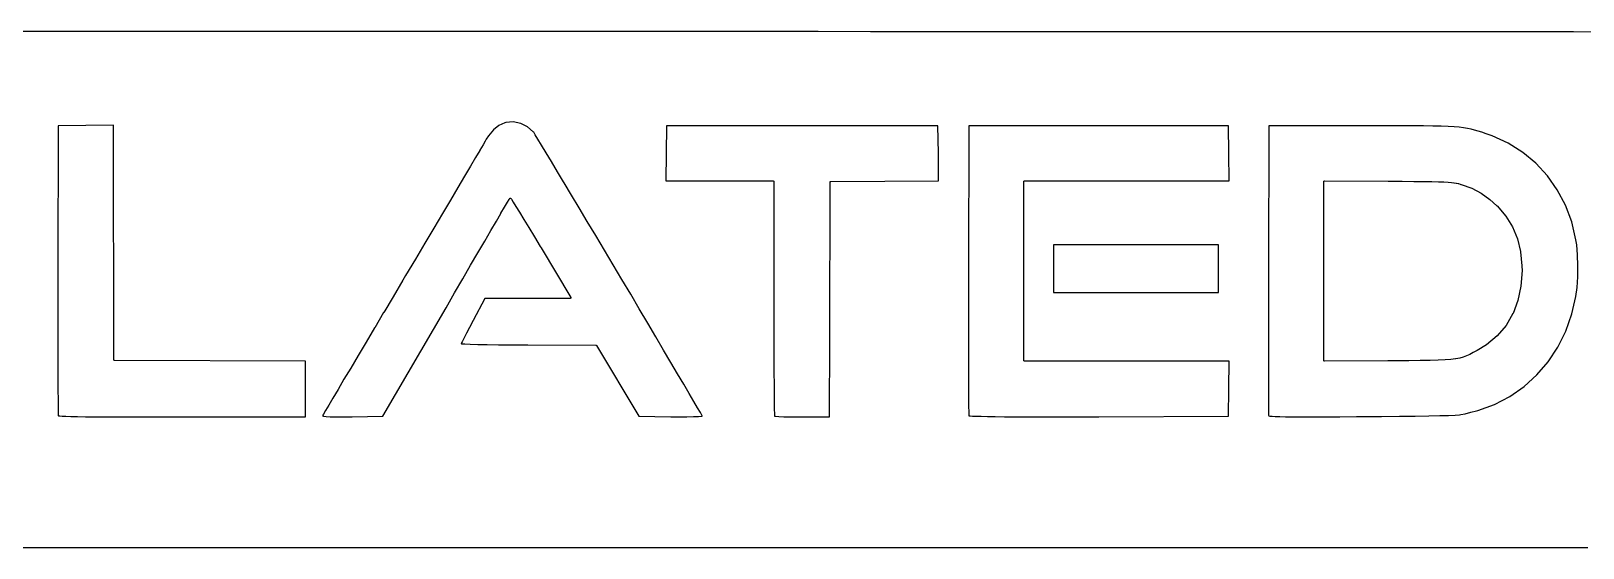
# Model space of a CAD drawing. Extents: x 48 to 140.1, y -130.7 to -65.9.
# Drawn here: x 105.33 to 118.42, y -129.34 to -124.98 of the extents above; entities that cross this region are included whole.
import ezdxf

# ---------------------------------------------------------------- set-up
doc = ezdxf.new("R2010")
doc.units = 0
doc.layers.add('BLACK', color=7, linetype='CONTINUOUS')

msp = doc.modelspace()

# ---------------------------------------------------------------- linework, layer by layer
at = {"layer": 'BLACK', "linetype": 'CONTINUOUS'}
for p, q in [((105.224, -124.977), (105.596, -124.977)), ((105.596, -124.977), (105.597, -124.977)), ((105.597, -124.977), (105.987, -124.977)), ((105.987, -124.977), (105.987, -124.977)), ((105.987, -124.977), (106.395, -124.977)), ((106.395, -124.977), (106.395, -124.977)), ((106.395, -124.977), (106.821, -124.977)), ((106.821, -124.977), (106.821, -124.977)), ((106.821, -124.977), (107.265, -124.978)), ((107.265, -124.978), (107.266, -124.978)), ((107.266, -124.978), (107.729, -124.978)), ((107.729, -124.978), (107.729, -124.978)), ((107.729, -124.978), (108.212, -124.978)), ((108.212, -124.978), (108.213, -124.978)), ((108.213, -124.978), (108.436, -124.978)), ((108.436, -124.978), (108.436, -124.978)), ((108.436, -124.978), (108.869, -124.978)), ((108.869, -124.978), (108.869, -124.978)), ((108.869, -124.978), (109.306, -124.978)), ((109.306, -124.978), (109.306, -124.978)), ((109.306, -124.978), (109.746, -124.979)), ((109.746, -124.979), (109.746, -124.979)), ((109.746, -124.979), (110.188, -124.979)), ((110.188, -124.979), (110.188, -124.979)), ((110.188, -124.979), (110.632, -124.979)), ((110.632, -124.979), (110.632, -124.979)), ((110.632, -124.979), (111.077, -124.979)), ((111.077, -124.979), (111.077, -124.979)), ((111.077, -124.979), (111.522, -124.979)), ((111.522, -124.979), (111.522, -124.979)), ((111.522, -124.979), (111.966, -124.979)), ((111.966, -124.979), (111.966, -124.979)), ((111.966, -124.979), (112.408, -124.98)), ((112.408, -124.98), (112.408, -124.98)), ((112.408, -124.98), (112.848, -124.98)), ((112.848, -124.98), (112.849, -124.98)), ((112.849, -124.98), (113.286, -124.98)), ((113.286, -124.98), (113.286, -124.98)), ((113.286, -124.98), (113.719, -124.98)), ((113.719, -124.98), (113.719, -124.98)), ((113.719, -124.98), (114.148, -124.98)), ((114.148, -124.98), (114.148, -124.98)), ((114.148, -124.98), (114.571, -124.981)), ((114.571, -124.981), (114.571, -124.981)), ((114.571, -124.981), (114.988, -124.981)), ((114.988, -124.981), (114.988, -124.981)), ((114.988, -124.981), (115.398, -124.981)), ((115.398, -124.981), (115.398, -124.981)), ((115.398, -124.981), (115.801, -124.981)), ((115.801, -124.981), (115.801, -124.981)), ((115.801, -124.981), (116.194, -124.981)), ((116.194, -124.981), (116.195, -124.981)), ((116.195, -124.981), (116.579, -124.982)), ((116.579, -124.982), (116.579, -124.982)), ((116.579, -124.982), (116.954, -124.982)), ((116.954, -124.982), (116.954, -124.982)), ((116.954, -124.982), (117.318, -124.982)), ((117.318, -124.982), (117.318, -124.982)), ((117.318, -124.982), (117.67, -124.982)), ((117.67, -124.982), (117.67, -124.982)), ((117.67, -124.982), (118.01, -124.982)), ((118.01, -124.982), (118.01, -124.982)), ((118.01, -124.982), (118.336, -124.982)), ((118.336, -124.982), (118.336, -124.982)), ((118.336, -124.982), (118.649, -124.983)), ((105.556, -125.776), (105.553, -126.991)), ((106.021, -125.771), (105.556, -125.776)), ((106.026, -127.751), (106.021, -125.771)), ((109.273, -125.773), (109.226, -125.811)), ((109.323, -125.751), (109.273, -125.773)), ((109.331, -125.749), (109.323, -125.751)), ((109.394, -125.743), (109.331, -125.749)), ((109.457, -125.756), (109.394, -125.743)), ((109.514, -125.784), (109.457, -125.756)), ((109.562, -125.827), (109.514, -125.784)), ((110.686, -125.776), (110.681, -126.241)), ((112.976, -125.776), (110.686, -125.776)), ((112.979, -126.008), (112.976, -125.776)), ((113.236, -125.776), (113.233, -126.991)), ((115.426, -125.776), (113.236, -125.776)), ((115.429, -126.009), (115.426, -125.776)), ((115.766, -125.776), (115.763, -126.991)), ((116.546, -125.776), (115.766, -125.776)), ((116.599, -125.776), (116.546, -125.776)), ((116.546, -125.776), (116.546, -125.776)), ((116.742, -125.776), (116.599, -125.776)), ((116.599, -125.776), (116.599, -125.776)), ((116.742, -125.776), (116.742, -125.776)), ((116.867, -125.776), (116.742, -125.776)), ((116.976, -125.777), (116.867, -125.776)), ((116.867, -125.776), (116.867, -125.776)), ((117.07, -125.777), (116.976, -125.777)), ((116.976, -125.777), (116.976, -125.777)), ((117.151, -125.778), (117.07, -125.777)), ((117.07, -125.777), (117.07, -125.777)), ((117.22, -125.78), (117.151, -125.778)), ((117.279, -125.782), (117.22, -125.78)), ((117.329, -125.784), (117.279, -125.782)), ((117.372, -125.788), (117.329, -125.784)), ((117.409, -125.792), (117.372, -125.788)), ((109.157, -125.905), (109.139, -125.936)), ((109.166, -125.89), (109.157, -125.905)), ((109.157, -125.905), (109.157, -125.905)), ((109.157, -125.905), (109.157, -125.905)), ((109.184, -125.861), (109.166, -125.89)), ((109.226, -125.811), (109.184, -125.861)), ((109.566, -125.831), (109.562, -125.827)), ((109.579, -125.853), (109.566, -125.831)), ((109.602, -125.889), (109.579, -125.853)), ((109.633, -125.94), (109.602, -125.889)), ((109.602, -125.889), (109.602, -125.889)), ((117.442, -125.798), (117.409, -125.792)), ((117.472, -125.804), (117.442, -125.798)), ((117.501, -125.812), (117.472, -125.804)), ((117.531, -125.821), (117.501, -125.812)), ((117.564, -125.831), (117.531, -125.821)), ((117.599, -125.843), (117.564, -125.831)), ((117.564, -125.831), (117.564, -125.831)), ((117.65, -125.861), (117.599, -125.843)), ((117.785, -125.923), (117.65, -125.861)), ((109.076, -126.043), (109.033, -126.116)), ((109.112, -125.983), (109.076, -126.043)), ((109.076, -126.043), (109.076, -126.043)), ((109.139, -125.936), (109.112, -125.982)), ((109.112, -125.982), (109.112, -125.983)), ((109.139, -125.936), (109.139, -125.936)), ((109.139, -125.936), (109.139, -125.936)), ((109.671, -126.003), (109.633, -125.94)), ((109.633, -125.94), (109.633, -125.94)), ((109.716, -126.078), (109.671, -126.003)), ((109.671, -126.003), (109.671, -126.003)), ((112.981, -126.241), (112.979, -126.008)), ((112.979, -126.008), (112.979, -126.008)), ((115.431, -126.241), (115.429, -126.009)), ((115.429, -126.009), (115.429, -126.009)), ((117.908, -126), (117.785, -125.923)), ((118.018, -126.092), (117.908, -126)), ((109.033, -126.116), (108.983, -126.201)), ((109.033, -126.116), (109.033, -126.116)), ((109.767, -126.163), (109.716, -126.078)), ((109.716, -126.078), (109.716, -126.078)), ((109.818, -126.249), (109.767, -126.163)), ((109.767, -126.163), (109.767, -126.163)), ((118.116, -126.197), (118.018, -126.092)), ((108.926, -126.297), (108.863, -126.402)), ((108.983, -126.201), (108.926, -126.297)), ((108.926, -126.297), (108.926, -126.297)), ((108.983, -126.201), (108.983, -126.201)), ((109.824, -126.258), (109.818, -126.249)), ((109.818, -126.249), (109.818, -126.249)), ((109.885, -126.36), (109.824, -126.258)), ((109.824, -126.258), (109.824, -126.258)), ((109.824, -126.258), (109.824, -126.258)), ((110.681, -126.241), (111.586, -126.241)), ((111.586, -126.241), (111.587, -126.241)), ((111.587, -126.241), (111.587, -126.241)), ((111.587, -126.241), (111.587, -126.241)), ((111.587, -126.241), (111.587, -126.241)), ((111.587, -126.241), (111.588, -126.241)), ((111.588, -126.241), (111.588, -126.241)), ((111.588, -126.241), (111.588, -126.241)), ((111.588, -126.241), (111.588, -126.241)), ((111.588, -126.241), (111.588, -126.242)), ((111.588, -126.242), (111.589, -126.242)), ((111.589, -126.242), (111.589, -126.242)), ((111.589, -126.242), (111.589, -126.242)), ((111.589, -126.242), (111.589, -126.242)), ((111.589, -126.242), (111.59, -126.242)), ((111.59, -126.242), (111.59, -126.242)), ((111.59, -126.242), (111.59, -126.243)), ((111.59, -126.243), (111.59, -126.243)), ((111.59, -126.243), (111.59, -126.243)), ((111.59, -126.243), (111.59, -126.243)), ((111.59, -126.243), (111.59, -126.243)), ((111.59, -126.243), (111.59, -126.244)), ((111.59, -126.244), (111.591, -126.244)), ((111.591, -126.244), (111.591, -126.244)), ((111.591, -126.244), (111.591, -126.244)), ((111.591, -126.244), (111.591, -126.245)), ((111.591, -126.245), (111.591, -126.245)), ((111.591, -126.245), (111.591, -126.245)), ((111.591, -126.245), (111.591, -126.245)), ((111.591, -126.245), (111.591, -126.245)), ((111.591, -126.245), (111.591, -126.246)), ((111.591, -126.246), (111.591, -127.234)), ((112.063, -127.572), (112.066, -126.251)), ((112.066, -126.25), (112.066, -126.249)), ((112.066, -126.249), (112.066, -126.249)), ((112.066, -126.249), (112.066, -126.249)), ((112.066, -126.249), (112.067, -126.249)), ((112.066, -126.251), (112.066, -126.25)), ((112.066, -126.25), (112.066, -126.25)), ((112.066, -126.25), (112.066, -126.25)), ((112.066, -126.25), (112.066, -126.25)), ((112.066, -126.25), (112.066, -126.25)), ((112.066, -126.251), (112.066, -126.251)), ((112.067, -126.248), (112.067, -126.247)), ((112.067, -126.247), (112.067, -126.247)), ((112.067, -126.247), (112.068, -126.247)), ((112.067, -126.249), (112.067, -126.248)), ((112.067, -126.248), (112.067, -126.248)), ((112.067, -126.248), (112.067, -126.248)), ((112.067, -126.248), (112.067, -126.248)), ((112.068, -126.247), (112.068, -126.247)), ((112.068, -126.247), (112.068, -126.247)), ((112.068, -126.247), (112.068, -126.247)), ((112.068, -126.247), (112.068, -126.247)), ((112.068, -126.247), (112.069, -126.247)), ((112.069, -126.247), (112.069, -126.246)), ((112.069, -126.246), (112.069, -126.246)), ((112.069, -126.246), (112.069, -126.246)), ((112.069, -126.246), (112.07, -126.246)), ((112.07, -126.246), (112.07, -126.246)), ((112.07, -126.246), (112.07, -126.246)), ((112.07, -126.246), (112.07, -126.246)), ((112.07, -126.246), (112.071, -126.246)), ((112.071, -126.246), (112.529, -126.243)), ((112.071, -126.246), (112.071, -126.246)), ((112.529, -126.243), (112.981, -126.241)), ((112.529, -126.243), (112.529, -126.243)), ((113.701, -126.244), (113.702, -126.243)), ((113.701, -126.245), (113.701, -126.244)), ((113.701, -126.244), (113.701, -126.244)), ((113.701, -126.244), (113.701, -126.244)), ((113.701, -126.244), (113.701, -126.244)), ((113.701, -126.246), (113.701, -126.245)), ((113.701, -126.245), (113.701, -126.245)), ((113.701, -126.245), (113.701, -126.245)), ((113.701, -126.245), (113.701, -126.245)), ((113.701, -127.756), (113.701, -126.246)), ((113.702, -126.243), (113.702, -126.242)), ((113.702, -126.242), (113.702, -126.242)), ((113.702, -126.242), (113.703, -126.242)), ((113.702, -126.243), (113.702, -126.243)), ((113.702, -126.243), (113.702, -126.243)), ((113.702, -126.243), (113.702, -126.243)), ((113.702, -126.243), (113.702, -126.243)), ((113.703, -126.242), (113.703, -126.242)), ((113.703, -126.242), (113.703, -126.242)), ((113.703, -126.242), (113.703, -126.242)), ((113.703, -126.242), (113.703, -126.242)), ((113.703, -126.242), (113.704, -126.242)), ((113.704, -126.242), (113.704, -126.241)), ((113.704, -126.241), (113.704, -126.241)), ((113.704, -126.241), (113.704, -126.241)), ((113.704, -126.241), (113.705, -126.241)), ((113.705, -126.241), (113.705, -126.241)), ((113.705, -126.241), (113.705, -126.241)), ((113.705, -126.241), (113.705, -126.241)), ((113.705, -126.241), (113.705, -126.241)), ((113.705, -126.241), (113.706, -126.241)), ((113.706, -126.241), (115.431, -126.241)), ((116.231, -126.243), (116.232, -126.242)), ((116.231, -126.244), (116.231, -126.243)), ((116.231, -126.245), (116.231, -126.244)), ((116.231, -127.757), (116.231, -126.245)), ((116.232, -126.242), (116.232, -126.241)), ((116.232, -126.241), (116.233, -126.241)), ((116.233, -126.241), (116.234, -126.24)), ((116.233, -126.241), (116.233, -126.241)), ((116.234, -126.24), (116.235, -126.24)), ((116.235, -126.24), (116.236, -126.24)), ((116.236, -126.24), (116.236, -126.24)), ((116.236, -126.24), (116.774, -126.243)), ((116.774, -126.243), (116.891, -126.244)), ((116.891, -126.244), (116.891, -126.244)), ((116.891, -126.244), (116.99, -126.245)), ((116.99, -126.245), (116.99, -126.245)), ((116.99, -126.245), (117.073, -126.246)), ((117.073, -126.246), (117.073, -126.246)), ((117.073, -126.246), (117.142, -126.247)), ((117.142, -126.247), (117.142, -126.247)), ((117.142, -126.247), (117.142, -126.247)), ((117.142, -126.247), (117.197, -126.248)), ((117.197, -126.248), (117.198, -126.248)), ((117.198, -126.248), (117.198, -126.248)), ((117.198, -126.248), (117.242, -126.249)), ((117.242, -126.249), (117.242, -126.249)), ((117.242, -126.249), (117.242, -126.249)), ((117.242, -126.249), (117.242, -126.249)), ((117.242, -126.249), (117.278, -126.251)), ((117.278, -126.251), (117.278, -126.251)), ((117.278, -126.251), (117.278, -126.251)), ((117.278, -126.251), (117.278, -126.251)), ((117.278, -126.251), (117.306, -126.253)), ((117.306, -126.253), (117.306, -126.253)), ((117.306, -126.253), (117.306, -126.253)), ((117.306, -126.253), (117.306, -126.253)), ((117.306, -126.253), (117.328, -126.256)), ((117.328, -126.256), (117.329, -126.256)), ((117.329, -126.256), (117.329, -126.256)), ((117.329, -126.256), (117.329, -126.256)), ((117.329, -126.256), (117.347, -126.259)), ((117.347, -126.259), (117.347, -126.259)), ((117.347, -126.259), (117.348, -126.259)), ((117.348, -126.259), (117.348, -126.259)), ((117.348, -126.259), (117.364, -126.263)), ((117.364, -126.263), (117.364, -126.263)), ((117.364, -126.263), (117.364, -126.263)), ((117.364, -126.263), (117.365, -126.263)), ((117.365, -126.263), (117.381, -126.268)), ((117.381, -126.268), (117.381, -126.268)), ((117.381, -126.268), (117.381, -126.268)), ((117.381, -126.268), (117.387, -126.27)), ((117.387, -126.27), (117.387, -126.27)), ((117.387, -126.27), (117.387, -126.27)), ((117.387, -126.27), (117.388, -126.27)), ((117.388, -126.27), (117.478, -126.303)), ((117.478, -126.303), (117.478, -126.303)), ((117.478, -126.303), (117.478, -126.303)), ((117.478, -126.303), (117.479, -126.303)), ((117.479, -126.303), (117.557, -126.344)), ((118.199, -126.315), (118.116, -126.197)), ((108.863, -126.402), (108.796, -126.517)), ((108.863, -126.402), (108.863, -126.402)), ((108.863, -126.402), (108.863, -126.402)), ((109.321, -126.461), (109.344, -126.421)), ((109.344, -126.421), (109.359, -126.397)), ((109.344, -126.421), (109.344, -126.421)), ((109.359, -126.396), (109.364, -126.388)), ((109.359, -126.397), (109.359, -126.396)), ((109.364, -126.388), (109.364, -126.387)), ((109.364, -126.387), (109.364, -126.387)), ((109.364, -126.387), (109.364, -126.387)), ((109.364, -126.387), (109.365, -126.387)), ((109.364, -126.388), (109.364, -126.388)), ((109.364, -126.388), (109.364, -126.388)), ((109.365, -126.387), (109.365, -126.386)), ((109.365, -126.386), (109.366, -126.386)), ((109.365, -126.387), (109.365, -126.387)), ((109.365, -126.387), (109.365, -126.387)), ((109.365, -126.387), (109.365, -126.387)), ((109.366, -126.386), (109.366, -126.386)), ((109.366, -126.386), (109.366, -126.386)), ((109.366, -126.386), (109.366, -126.386)), ((109.366, -126.386), (109.367, -126.386)), ((109.367, -126.386), (109.367, -126.386)), ((109.367, -126.386), (109.367, -126.386)), ((109.367, -126.386), (109.367, -126.386)), ((109.367, -126.386), (109.368, -126.386)), ((109.368, -126.386), (109.368, -126.386)), ((109.368, -126.386), (109.368, -126.386)), ((109.368, -126.386), (109.368, -126.386)), ((109.368, -126.386), (109.369, -126.386)), ((109.369, -126.386), (109.369, -126.386)), ((109.369, -126.386), (109.369, -126.386)), ((109.369, -126.386), (109.369, -126.386)), ((109.369, -126.386), (109.37, -126.386)), ((109.37, -126.386), (109.37, -126.386)), ((109.37, -126.386), (109.37, -126.386)), ((109.37, -126.386), (109.37, -126.386)), ((109.37, -126.386), (109.371, -126.386)), ((109.371, -126.386), (109.371, -126.386)), ((109.371, -126.386), (109.371, -126.386)), ((109.371, -126.386), (109.371, -126.387)), ((109.371, -126.387), (109.371, -126.387)), ((109.371, -126.387), (109.371, -126.387)), ((109.371, -126.387), (109.371, -126.387)), ((109.371, -126.387), (109.372, -126.387)), ((109.372, -126.387), (109.372, -126.388)), ((109.372, -126.388), (109.378, -126.395)), ((109.378, -126.395), (109.378, -126.395)), ((109.378, -126.395), (109.378, -126.395)), ((109.378, -126.395), (109.378, -126.396)), ((109.378, -126.396), (109.393, -126.419)), ((109.393, -126.419), (109.393, -126.419)), ((109.393, -126.419), (109.393, -126.419)), ((109.393, -126.419), (109.416, -126.456)), ((109.95, -126.469), (109.885, -126.36)), ((117.557, -126.344), (117.557, -126.344)), ((117.557, -126.344), (117.558, -126.344)), ((117.558, -126.344), (117.558, -126.344)), ((117.558, -126.344), (117.631, -126.398)), ((117.631, -126.398), (117.631, -126.398)), ((117.631, -126.398), (117.631, -126.398)), ((117.631, -126.398), (117.631, -126.398)), ((117.631, -126.398), (117.69, -126.452)), ((118.268, -126.445), (118.199, -126.315)), ((108.796, -126.517), (108.723, -126.638)), ((108.796, -126.517), (108.796, -126.517)), ((109.251, -126.581), (109.289, -126.515)), ((109.289, -126.515), (109.29, -126.514)), ((109.29, -126.514), (109.321, -126.461)), ((109.29, -126.514), (109.29, -126.514)), ((109.321, -126.461), (109.321, -126.461)), ((109.321, -126.461), (109.321, -126.461)), ((109.416, -126.456), (109.416, -126.456)), ((109.416, -126.456), (109.447, -126.505)), ((109.447, -126.505), (109.447, -126.505)), ((109.447, -126.505), (109.483, -126.565)), ((109.483, -126.565), (109.483, -126.565)), ((109.483, -126.565), (109.525, -126.634)), ((110.018, -126.583), (109.95, -126.469)), ((109.95, -126.469), (109.95, -126.469)), ((117.69, -126.452), (117.69, -126.452)), ((117.69, -126.452), (117.69, -126.452)), ((117.69, -126.452), (117.691, -126.452)), ((117.691, -126.452), (117.765, -126.537)), ((117.765, -126.537), (117.765, -126.537)), ((117.765, -126.537), (117.765, -126.538)), ((117.765, -126.538), (117.765, -126.538)), ((117.765, -126.538), (117.823, -126.629)), ((118.321, -126.586), (118.268, -126.445)), ((108.723, -126.639), (108.647, -126.767)), ((108.723, -126.638), (108.723, -126.639)), ((109.154, -126.748), (109.205, -126.659)), ((109.205, -126.659), (109.251, -126.581)), ((109.205, -126.659), (109.205, -126.659)), ((109.251, -126.581), (109.251, -126.581)), ((109.525, -126.634), (109.525, -126.634)), ((109.525, -126.634), (109.525, -126.634)), ((109.525, -126.634), (109.572, -126.711)), ((110.089, -126.702), (110.018, -126.583)), ((110.018, -126.583), (110.018, -126.583)), ((110.162, -126.824), (110.089, -126.702)), ((110.089, -126.702), (110.089, -126.702)), ((117.823, -126.629), (117.823, -126.629)), ((117.823, -126.629), (117.823, -126.629)), ((117.823, -126.629), (117.823, -126.629)), ((117.823, -126.629), (117.864, -126.728)), ((118.357, -126.737), (118.321, -126.586)), ((108.647, -126.767), (108.568, -126.901)), ((108.647, -126.767), (108.647, -126.767)), ((109.096, -126.846), (109.154, -126.748)), ((109.154, -126.748), (109.154, -126.748)), ((109.572, -126.711), (109.572, -126.711)), ((109.572, -126.711), (109.621, -126.793)), ((109.621, -126.793), (109.621, -126.793)), ((109.621, -126.793), (109.628, -126.804)), ((109.628, -126.804), (109.879, -127.223)), ((110.236, -126.948), (110.162, -126.824)), ((110.162, -126.824), (110.162, -126.824)), ((110.162, -126.824), (110.162, -126.824)), ((113.951, -126.781), (113.951, -127.181)), ((115.341, -126.781), (113.951, -126.781)), ((115.341, -127.181), (115.341, -126.781)), ((117.864, -126.728), (117.864, -126.728)), ((117.864, -126.728), (117.864, -126.728)), ((117.864, -126.728), (117.865, -126.729)), ((117.865, -126.729), (117.89, -126.837)), ((117.89, -126.837), (117.89, -126.837)), ((117.89, -126.837), (117.89, -126.838)), ((118.364, -126.78), (118.357, -126.737)), ((118.371, -126.864), (118.364, -126.78)), ((108.568, -126.901), (108.486, -127.039)), ((108.568, -126.901), (108.568, -126.901)), ((108.968, -127.066), (109.034, -126.952)), ((109.034, -126.952), (109.096, -126.846)), ((109.034, -126.952), (109.034, -126.952)), ((109.096, -126.846), (109.096, -126.846)), ((109.096, -126.846), (109.096, -126.846)), ((110.31, -127.073), (110.236, -126.948)), ((110.236, -126.948), (110.236, -126.948)), ((110.236, -126.948), (110.236, -126.948)), ((117.89, -126.838), (117.89, -126.838)), ((117.89, -126.838), (117.901, -126.958)), ((117.901, -126.958), (117.901, -126.958)), ((117.901, -126.958), (117.901, -126.959)), ((117.901, -126.959), (117.901, -126.959)), ((117.901, -126.959), (117.902, -126.996)), ((118.374, -126.956), (118.371, -126.864)), ((118.373, -127.05), (118.374, -126.956)), ((105.553, -126.991), (105.553, -127.146)), ((108.462, -127.079), (108.38, -127.217)), ((108.486, -127.039), (108.462, -127.079)), ((108.462, -127.079), (108.462, -127.079)), ((108.486, -127.039), (108.486, -127.039)), ((108.899, -127.186), (108.968, -127.066)), ((108.968, -127.066), (108.968, -127.066)), ((108.968, -127.066), (108.968, -127.066)), ((110.384, -127.197), (110.31, -127.073)), ((110.31, -127.073), (110.31, -127.073)), ((110.31, -127.073), (110.31, -127.073)), ((113.233, -126.991), (113.233, -127.146)), ((115.763, -126.991), (115.763, -127.146)), ((117.902, -126.996), (117.893, -127.127)), ((117.902, -126.996), (117.902, -126.996)), ((117.902, -126.996), (117.902, -126.996)), ((117.902, -126.996), (117.902, -126.996)), ((118.367, -127.139), (118.373, -127.05)), ((105.553, -127.146), (105.553, -127.295)), ((108.38, -127.217), (108.301, -127.351)), ((108.38, -127.217), (108.38, -127.217)), ((108.827, -127.31), (108.899, -127.186)), ((108.899, -127.186), (108.899, -127.186)), ((109.879, -127.223), (109.879, -127.223)), ((109.879, -127.223), (109.88, -127.224)), ((109.88, -127.228), (109.879, -127.228)), ((109.879, -127.228), (109.879, -127.229)), ((109.879, -127.229), (109.879, -127.229)), ((109.879, -127.229), (109.879, -127.229)), ((109.879, -127.229), (109.879, -127.229)), ((109.879, -127.229), (109.879, -127.23)), ((109.88, -127.224), (109.88, -127.224)), ((109.88, -127.224), (109.88, -127.224)), ((109.88, -127.224), (109.88, -127.224)), ((109.88, -127.224), (109.88, -127.225)), ((109.88, -127.225), (109.88, -127.225)), ((109.88, -127.225), (109.88, -127.225)), ((109.88, -127.225), (109.88, -127.225)), ((109.88, -127.225), (109.88, -127.226)), ((109.88, -127.226), (109.88, -127.226)), ((109.88, -127.226), (109.88, -127.226)), ((109.88, -127.226), (109.88, -127.226)), ((109.88, -127.226), (109.88, -127.227)), ((109.88, -127.227), (109.88, -127.227)), ((109.88, -127.227), (109.88, -127.227)), ((109.88, -127.227), (109.88, -127.227)), ((109.88, -127.227), (109.88, -127.228)), ((109.88, -127.228), (109.88, -127.228)), ((109.88, -127.228), (109.88, -127.228)), ((109.88, -127.228), (109.88, -127.228)), ((110.456, -127.32), (110.384, -127.197)), ((110.384, -127.197), (110.384, -127.197)), ((110.384, -127.197), (110.384, -127.197)), ((113.233, -127.146), (113.233, -127.146)), ((113.233, -127.146), (113.233, -127.295)), ((113.951, -127.181), (115.341, -127.181)), ((115.763, -127.146), (115.763, -127.295)), ((117.893, -127.127), (117.868, -127.248)), ((117.893, -127.127), (117.893, -127.127)), ((117.893, -127.127), (117.893, -127.127)), ((117.893, -127.127), (117.893, -127.127)), ((118.323, -127.361), (118.357, -127.215)), ((118.357, -127.215), (118.367, -127.139)), ((105.553, -127.295), (105.553, -127.295)), ((105.553, -127.295), (105.553, -127.437)), ((108.3, -127.351), (108.225, -127.479)), ((108.294, -128.226), (108.827, -127.31)), ((108.301, -127.351), (108.3, -127.351)), ((108.3, -127.351), (108.3, -127.351)), ((108.827, -127.31), (108.827, -127.31)), ((109.154, -127.231), (109.055, -127.419)), ((109.513, -127.231), (109.154, -127.231)), ((109.875, -127.231), (109.513, -127.231)), ((109.876, -127.231), (109.875, -127.231)), ((109.875, -127.231), (109.875, -127.231)), ((109.877, -127.231), (109.876, -127.231)), ((109.876, -127.231), (109.876, -127.231)), ((109.876, -127.231), (109.876, -127.231)), ((109.876, -127.231), (109.876, -127.231)), ((109.878, -127.23), (109.877, -127.23)), ((109.877, -127.23), (109.877, -127.231)), ((109.877, -127.231), (109.877, -127.231)), ((109.877, -127.231), (109.877, -127.231)), ((109.879, -127.23), (109.878, -127.23)), ((109.878, -127.23), (109.878, -127.23)), ((109.878, -127.23), (109.878, -127.23)), ((109.878, -127.23), (109.878, -127.23)), ((109.878, -127.23), (109.878, -127.23)), ((109.878, -127.23), (109.878, -127.23)), ((110.457, -127.32), (110.456, -127.32)), ((110.456, -127.32), (110.456, -127.32)), ((110.528, -127.44), (110.457, -127.32)), ((111.591, -127.234), (111.591, -127.373)), ((113.233, -127.295), (113.233, -127.295)), ((113.233, -127.295), (113.233, -127.437)), ((115.763, -127.295), (115.763, -127.295)), ((115.763, -127.295), (115.763, -127.438)), ((117.825, -127.36), (117.767, -127.459)), ((117.826, -127.359), (117.825, -127.36)), ((117.868, -127.249), (117.826, -127.359)), ((117.826, -127.359), (117.826, -127.359)), ((117.826, -127.359), (117.826, -127.359)), ((117.868, -127.248), (117.868, -127.248)), ((117.868, -127.248), (117.868, -127.248)), ((117.868, -127.248), (117.868, -127.249)), ((105.553, -127.437), (105.553, -127.437)), ((105.553, -127.437), (105.553, -127.572)), ((108.224, -127.479), (108.152, -127.6)), ((108.225, -127.479), (108.224, -127.479)), ((109.026, -127.476), (108.999, -127.526)), ((109.055, -127.419), (109.026, -127.476)), ((109.026, -127.476), (109.026, -127.476)), ((109.026, -127.476), (109.026, -127.476)), ((110.596, -127.556), (110.528, -127.44)), ((110.528, -127.44), (110.528, -127.44)), ((110.528, -127.44), (110.528, -127.44)), ((111.591, -127.373), (111.591, -127.506)), ((113.233, -127.437), (113.233, -127.437)), ((113.233, -127.437), (113.233, -127.572)), ((115.763, -127.438), (115.763, -127.438)), ((115.763, -127.438), (115.763, -127.572)), ((117.767, -127.459), (117.693, -127.547)), ((117.767, -127.459), (117.767, -127.459)), ((117.767, -127.459), (117.767, -127.459)), ((117.767, -127.459), (117.767, -127.459)), ((118.271, -127.507), (118.323, -127.361)), ((105.553, -127.572), (105.553, -127.572)), ((105.553, -127.572), (105.553, -127.697)), ((108.152, -127.6), (108.085, -127.714)), ((108.152, -127.6), (108.152, -127.6)), ((108.152, -127.6), (108.152, -127.6)), ((108.962, -127.599), (108.955, -127.613)), ((108.955, -127.613), (108.958, -127.614)), ((108.958, -127.614), (108.985, -127.615)), ((108.977, -127.569), (108.962, -127.599)), ((108.962, -127.599), (108.962, -127.599)), ((108.999, -127.526), (108.977, -127.569)), ((108.977, -127.569), (108.977, -127.569)), ((108.985, -127.615), (109.031, -127.617)), ((108.999, -127.526), (108.999, -127.526)), ((109.031, -127.617), (109.094, -127.619)), ((109.094, -127.619), (109.173, -127.62)), ((109.173, -127.62), (109.173, -127.62)), ((109.173, -127.62), (109.268, -127.622)), ((109.268, -127.622), (109.268, -127.622)), ((109.268, -127.622), (109.376, -127.623)), ((110.662, -127.667), (110.596, -127.556)), ((110.596, -127.556), (110.596, -127.556)), ((110.596, -127.556), (110.596, -127.556)), ((111.591, -127.506), (111.592, -127.633)), ((112.061, -128.231), (112.063, -127.572)), ((112.063, -127.572), (112.063, -127.572)), ((113.233, -127.572), (113.233, -127.572)), ((113.233, -127.572), (113.233, -127.697)), ((115.763, -127.572), (115.763, -127.698)), ((117.692, -127.547), (117.603, -127.622)), ((117.603, -127.622), (117.603, -127.622)), ((117.603, -127.622), (117.603, -127.622)), ((117.603, -127.622), (117.603, -127.623)), ((117.693, -127.547), (117.692, -127.547)), ((117.693, -127.547), (117.693, -127.547)), ((117.693, -127.547), (117.693, -127.547)), ((118.204, -127.642), (118.271, -127.507)), ((105.553, -127.697), (105.553, -127.812)), ((106.026, -127.752), (106.026, -127.751)), ((106.026, -127.751), (106.026, -127.751)), ((106.026, -127.753), (106.026, -127.752)), ((106.026, -127.752), (106.026, -127.752)), ((106.026, -127.752), (106.026, -127.752)), ((106.026, -127.752), (106.026, -127.752)), ((106.027, -127.753), (106.026, -127.753)), ((106.026, -127.753), (106.026, -127.753)), ((106.026, -127.753), (106.026, -127.753)), ((106.027, -127.754), (106.027, -127.753)), ((108.085, -127.714), (108.023, -127.819)), ((108.085, -127.714), (108.085, -127.714)), ((109.376, -127.623), (109.376, -127.623)), ((109.376, -127.623), (109.497, -127.623)), ((109.497, -127.623), (109.497, -127.623)), ((109.497, -127.623), (109.518, -127.623)), ((109.518, -127.623), (109.518, -127.623)), ((109.518, -127.623), (110.091, -127.626)), ((110.091, -127.626), (110.091, -127.626)), ((110.091, -127.626), (110.091, -127.626)), ((110.091, -127.626), (110.091, -127.626)), ((110.091, -127.626), (110.092, -127.626)), ((110.092, -127.626), (110.092, -127.626)), ((110.092, -127.626), (110.092, -127.626)), ((110.092, -127.626), (110.092, -127.626)), ((110.092, -127.626), (110.093, -127.626)), ((110.093, -127.626), (110.093, -127.626)), ((110.093, -127.626), (110.093, -127.626)), ((110.093, -127.626), (110.093, -127.626)), ((110.093, -127.626), (110.093, -127.627)), ((110.093, -127.627), (110.094, -127.627)), ((110.094, -127.627), (110.094, -127.627)), ((110.094, -127.627), (110.094, -127.627)), ((110.094, -127.627), (110.094, -127.627)), ((110.094, -127.627), (110.095, -127.628)), ((110.095, -127.628), (110.095, -127.628)), ((110.095, -127.628), (110.095, -127.628)), ((110.095, -127.628), (110.095, -127.628)), ((110.095, -127.628), (110.095, -127.628)), ((110.095, -127.628), (110.095, -127.628)), ((110.095, -127.628), (110.095, -127.628)), ((110.095, -127.628), (110.454, -128.226)), ((110.723, -127.771), (110.662, -127.667)), ((110.662, -127.667), (110.662, -127.667)), ((111.592, -127.633), (111.592, -127.75)), ((111.592, -127.75), (111.592, -127.75)), ((111.592, -127.75), (111.592, -127.858)), ((113.233, -127.697), (113.233, -127.697)), ((113.233, -127.697), (113.233, -127.812)), ((115.763, -127.698), (115.763, -127.813)), ((117.196, -127.753), (117.127, -127.755)), ((117.254, -127.75), (117.196, -127.753)), ((117.196, -127.753), (117.196, -127.753)), ((117.196, -127.753), (117.196, -127.753)), ((117.196, -127.753), (117.196, -127.753)), ((117.302, -127.746), (117.254, -127.75)), ((117.254, -127.75), (117.254, -127.75)), ((117.254, -127.75), (117.254, -127.75)), ((117.254, -127.75), (117.254, -127.75)), ((117.342, -127.741), (117.302, -127.746)), ((117.302, -127.746), (117.302, -127.746)), ((117.302, -127.746), (117.302, -127.746)), ((117.302, -127.746), (117.302, -127.746)), ((117.343, -127.741), (117.342, -127.741)), ((117.377, -127.735), (117.343, -127.741)), ((117.343, -127.741), (117.343, -127.741)), ((117.343, -127.741), (117.343, -127.741)), ((117.407, -127.726), (117.377, -127.735)), ((117.377, -127.735), (117.377, -127.735)), ((117.377, -127.735), (117.377, -127.735)), ((117.377, -127.735), (117.377, -127.735)), ((117.435, -127.716), (117.407, -127.726)), ((117.407, -127.726), (117.407, -127.726)), ((117.407, -127.726), (117.407, -127.726)), ((117.407, -127.726), (117.407, -127.726)), ((117.462, -127.704), (117.435, -127.716)), ((117.435, -127.716), (117.435, -127.716)), ((117.435, -127.716), (117.435, -127.716)), ((117.435, -127.716), (117.435, -127.716)), ((117.491, -127.689), (117.462, -127.704)), ((117.462, -127.704), (117.462, -127.704)), ((117.462, -127.704), (117.462, -127.704)), ((117.462, -127.704), (117.462, -127.704)), ((117.523, -127.672), (117.491, -127.689)), ((117.491, -127.689), (117.491, -127.689)), ((117.491, -127.689), (117.491, -127.689)), ((117.491, -127.689), (117.491, -127.689)), ((117.603, -127.623), (117.523, -127.672)), ((117.523, -127.672), (117.523, -127.672)), ((117.523, -127.672), (117.523, -127.672)), ((117.523, -127.672), (117.523, -127.672)), ((118.122, -127.766), (118.204, -127.642)), ((105.553, -127.812), (105.553, -127.916)), ((106.027, -127.755), (106.027, -127.754)), ((106.027, -127.754), (106.027, -127.754)), ((106.027, -127.754), (106.027, -127.754)), ((106.027, -127.754), (106.027, -127.754)), ((106.027, -127.754), (106.027, -127.754)), ((106.028, -127.755), (106.027, -127.755)), ((106.027, -127.755), (106.027, -127.755)), ((106.029, -127.755), (106.028, -127.755)), ((106.028, -127.755), (106.028, -127.755)), ((106.028, -127.755), (106.028, -127.755)), ((106.028, -127.755), (106.028, -127.755)), ((106.029, -127.756), (106.029, -127.755)), ((106.03, -127.756), (106.029, -127.756)), ((106.029, -127.756), (106.029, -127.756)), ((106.029, -127.756), (106.029, -127.756)), ((106.029, -127.756), (106.029, -127.756)), ((106.031, -127.756), (106.03, -127.756)), ((106.03, -127.756), (106.03, -127.756)), ((106.03, -127.756), (106.03, -127.756)), ((106.03, -127.756), (106.03, -127.756)), ((107.641, -127.761), (106.031, -127.756)), ((106.031, -127.756), (106.031, -127.756)), ((106.031, -127.756), (106.031, -127.756)), ((106.031, -127.756), (106.031, -127.756)), ((107.641, -128.231), (107.641, -127.761)), ((108.023, -127.819), (107.966, -127.914)), ((108.023, -127.819), (108.023, -127.819)), ((110.78, -127.868), (110.723, -127.771)), ((110.832, -127.956), (110.78, -127.868)), ((111.592, -127.858), (111.593, -127.955)), ((113.233, -127.812), (113.233, -127.812)), ((113.233, -127.812), (113.233, -127.916)), ((113.701, -127.757), (113.701, -127.756)), ((113.701, -127.756), (113.701, -127.756)), ((113.701, -127.758), (113.701, -127.757)), ((113.701, -127.757), (113.701, -127.757)), ((113.701, -127.757), (113.701, -127.757)), ((113.701, -127.757), (113.701, -127.757)), ((113.702, -127.758), (113.701, -127.758)), ((113.701, -127.758), (113.701, -127.758)), ((113.701, -127.758), (113.701, -127.758)), ((113.702, -127.759), (113.702, -127.758)), ((113.702, -127.76), (113.702, -127.759)), ((113.702, -127.759), (113.702, -127.759)), ((113.702, -127.759), (113.702, -127.759)), ((113.702, -127.759), (113.702, -127.759)), ((113.702, -127.759), (113.702, -127.759)), ((113.703, -127.76), (113.702, -127.76)), ((113.702, -127.76), (113.702, -127.76)), ((113.704, -127.76), (113.703, -127.76)), ((113.703, -127.76), (113.703, -127.76)), ((113.703, -127.76), (113.703, -127.76)), ((113.703, -127.76), (113.703, -127.76)), ((113.704, -127.761), (113.704, -127.76)), ((113.705, -127.761), (113.704, -127.761)), ((113.704, -127.761), (113.704, -127.761)), ((113.704, -127.761), (113.704, -127.761)), ((113.704, -127.761), (113.704, -127.761)), ((113.706, -127.761), (113.705, -127.761)), ((113.705, -127.761), (113.705, -127.761)), ((113.705, -127.761), (113.705, -127.761)), ((113.705, -127.761), (113.705, -127.761)), ((115.431, -127.761), (113.706, -127.761)), ((115.429, -127.993), (115.431, -127.761)), ((115.763, -127.813), (115.763, -127.916)), ((116.231, -127.758), (116.231, -127.757)), ((116.231, -127.759), (116.231, -127.758)), ((116.232, -127.76), (116.231, -127.759)), ((116.233, -127.761), (116.232, -127.76)), ((116.232, -127.76), (116.232, -127.76)), ((116.234, -127.762), (116.233, -127.761)), ((116.233, -127.761), (116.233, -127.761)), ((116.235, -127.762), (116.234, -127.762)), ((116.236, -127.762), (116.235, -127.762)), ((116.235, -127.762), (116.235, -127.762)), ((116.235, -127.762), (116.235, -127.762)), ((116.769, -127.759), (116.236, -127.762)), ((116.236, -127.762), (116.236, -127.762)), ((116.236, -127.762), (116.236, -127.762)), ((116.831, -127.758), (116.769, -127.759)), ((116.769, -127.759), (116.769, -127.759)), ((116.946, -127.757), (116.831, -127.758)), ((116.831, -127.758), (116.831, -127.758)), ((117.044, -127.756), (116.946, -127.757)), ((116.946, -127.757), (116.946, -127.757)), ((117.127, -127.755), (117.044, -127.756)), ((117.044, -127.756), (117.044, -127.756)), ((117.044, -127.756), (117.044, -127.756)), ((117.127, -127.755), (117.127, -127.755)), ((117.127, -127.755), (117.127, -127.755)), ((117.919, -127.975), (118.027, -127.877)), ((118.027, -127.877), (118.122, -127.766)), ((105.553, -127.916), (105.553, -128.006)), ((105.553, -128.006), (105.553, -128.006)), ((105.553, -128.006), (105.554, -128.083)), ((107.916, -127.999), (107.873, -128.072)), ((107.966, -127.914), (107.916, -127.999)), ((110.878, -128.033), (110.832, -127.956)), ((110.832, -127.956), (110.832, -127.956)), ((111.593, -127.955), (111.593, -127.955)), ((111.593, -127.955), (111.594, -128.04)), ((113.233, -127.916), (113.233, -127.916)), ((113.233, -127.916), (113.233, -128.006)), ((113.233, -128.006), (113.234, -128.083)), ((115.426, -128.226), (115.429, -127.993)), ((115.429, -127.993), (115.429, -127.993)), ((115.763, -127.916), (115.764, -128.007)), ((115.764, -128.007), (115.764, -128.083)), ((117.8, -128.058), (117.919, -127.975)), ((105.554, -128.083), (105.554, -128.083)), ((105.554, -128.083), (105.554, -128.144)), ((105.554, -128.144), (105.554, -128.144)), ((105.554, -128.144), (105.555, -128.189)), ((107.838, -128.132), (107.811, -128.178)), ((107.873, -128.072), (107.838, -128.132)), ((107.838, -128.132), (107.838, -128.132)), ((107.838, -128.132), (107.838, -128.132)), ((107.873, -128.072), (107.873, -128.072)), ((107.873, -128.072), (107.873, -128.072)), ((110.917, -128.1), (110.878, -128.033)), ((110.878, -128.033), (110.878, -128.033)), ((110.948, -128.154), (110.917, -128.1)), ((110.917, -128.1), (110.917, -128.1)), ((110.917, -128.1), (110.917, -128.1)), ((111.594, -128.04), (111.594, -128.04)), ((111.594, -128.04), (111.595, -128.11)), ((111.595, -128.11), (111.595, -128.111)), ((111.595, -128.111), (111.595, -128.166)), ((113.234, -128.083), (113.234, -128.083)), ((113.234, -128.083), (113.234, -128.144)), ((113.234, -128.144), (113.234, -128.144)), ((113.234, -128.144), (113.235, -128.189)), ((115.764, -128.083), (115.764, -128.083)), ((115.764, -128.083), (115.764, -128.145)), ((115.764, -128.145), (115.764, -128.145)), ((115.764, -128.145), (115.765, -128.189)), ((117.53, -128.176), (117.67, -128.125)), ((117.67, -128.125), (117.8, -128.058)), ((105.555, -128.189), (105.555, -128.215)), ((105.555, -128.215), (105.555, -128.22)), ((105.555, -128.22), (105.557, -128.221)), ((105.557, -128.221), (105.568, -128.222)), ((105.568, -128.222), (105.59, -128.224)), ((105.59, -128.224), (105.621, -128.225)), ((105.621, -128.225), (105.663, -128.227)), ((105.663, -128.227), (105.718, -128.228)), ((105.718, -128.228), (105.718, -128.228)), ((105.718, -128.228), (105.785, -128.229)), ((105.785, -128.229), (105.785, -128.229)), ((105.785, -128.229), (105.866, -128.229)), ((105.866, -128.229), (105.866, -128.229)), ((105.866, -128.229), (105.962, -128.23)), ((105.962, -128.23), (105.962, -128.23)), ((105.962, -128.23), (106.073, -128.23)), ((106.073, -128.23), (106.073, -128.23)), ((106.073, -128.23), (106.201, -128.231)), ((106.201, -128.231), (106.201, -128.231)), ((106.201, -128.231), (106.347, -128.231)), ((106.347, -128.231), (106.347, -128.231)), ((106.347, -128.231), (106.511, -128.231)), ((106.511, -128.231), (106.511, -128.231)), ((106.511, -128.231), (106.601, -128.231)), ((106.601, -128.231), (107.641, -128.231)), ((107.793, -128.209), (107.785, -128.223)), ((107.785, -128.223), (107.793, -128.226)), ((107.811, -128.178), (107.793, -128.209)), ((107.793, -128.226), (107.815, -128.228)), ((107.811, -128.178), (107.811, -128.178)), ((107.815, -128.228), (107.85, -128.229)), ((107.85, -128.229), (107.9, -128.229)), ((107.9, -128.229), (107.967, -128.229)), ((107.967, -128.229), (107.967, -128.229)), ((107.967, -128.229), (108.035, -128.229)), ((108.035, -128.229), (108.294, -128.226)), ((108.035, -128.229), (108.035, -128.229)), ((110.454, -128.226), (110.724, -128.229)), ((110.724, -128.229), (110.724, -128.229)), ((110.724, -128.229), (110.795, -128.229)), ((110.795, -128.229), (110.859, -128.229)), ((110.859, -128.229), (110.914, -128.228)), ((110.859, -128.229), (110.859, -128.229)), ((110.914, -128.228), (110.957, -128.227)), ((110.914, -128.228), (110.914, -128.228)), ((110.972, -128.195), (110.948, -128.154)), ((110.948, -128.154), (110.948, -128.154)), ((110.957, -128.227), (110.984, -128.226)), ((110.986, -128.221), (110.972, -128.195)), ((110.984, -128.226), (110.988, -128.225)), ((110.988, -128.225), (110.986, -128.221)), ((111.595, -128.166), (111.595, -128.166)), ((111.595, -128.166), (111.596, -128.205)), ((111.596, -128.205), (111.597, -128.225)), ((111.597, -128.225), (111.605, -128.226)), ((111.605, -128.226), (111.633, -128.228)), ((111.633, -128.228), (111.676, -128.229)), ((111.676, -128.229), (111.73, -128.23)), ((111.73, -128.23), (111.73, -128.23)), ((111.73, -128.23), (111.793, -128.231)), ((111.793, -128.231), (111.793, -128.231)), ((111.793, -128.231), (111.833, -128.231)), ((111.833, -128.231), (112.061, -128.231)), ((113.235, -128.189), (113.235, -128.215)), ((113.235, -128.215), (113.235, -128.22)), ((113.235, -128.22), (113.236, -128.221)), ((113.236, -128.221), (113.248, -128.222)), ((113.248, -128.222), (113.268, -128.224)), ((113.268, -128.224), (113.299, -128.225)), ((113.299, -128.225), (113.34, -128.226)), ((113.34, -128.226), (113.393, -128.227)), ((113.393, -128.227), (113.393, -128.227)), ((113.393, -128.227), (113.458, -128.228)), ((113.458, -128.228), (113.458, -128.228)), ((113.458, -128.228), (113.537, -128.229)), ((113.537, -128.229), (113.537, -128.229)), ((113.537, -128.229), (113.63, -128.229)), ((113.63, -128.229), (113.631, -128.229)), ((113.631, -128.229), (113.739, -128.229)), ((113.739, -128.229), (113.739, -128.229)), ((113.739, -128.229), (113.864, -128.229)), ((113.864, -128.229), (114.006, -128.229)), ((114.006, -128.229), (114.166, -128.229)), ((114.166, -128.229), (114.333, -128.229)), ((114.333, -128.229), (115.426, -128.226)), ((115.765, -128.189), (115.765, -128.216)), ((115.765, -128.216), (115.766, -128.221)), ((115.766, -128.221), (115.767, -128.222)), ((115.767, -128.222), (115.776, -128.224)), ((115.776, -128.224), (115.794, -128.226)), ((115.794, -128.226), (115.821, -128.227)), ((115.821, -128.227), (115.859, -128.228)), ((115.859, -128.228), (115.859, -128.228)), ((115.859, -128.228), (115.908, -128.229)), ((115.908, -128.229), (115.908, -128.229)), ((115.908, -128.229), (115.969, -128.229)), ((115.969, -128.229), (115.969, -128.229)), ((115.969, -128.229), (116.044, -128.23)), ((116.044, -128.23), (116.134, -128.23)), ((116.134, -128.23), (116.241, -128.229)), ((116.241, -128.229), (116.364, -128.229)), ((116.364, -128.229), (116.506, -128.228)), ((116.506, -128.228), (116.548, -128.228)), ((116.548, -128.228), (116.718, -128.227)), ((116.718, -128.227), (116.869, -128.225)), ((116.718, -128.227), (116.718, -128.227)), ((116.869, -128.225), (117.001, -128.224)), ((116.869, -128.225), (116.869, -128.225)), ((117.001, -128.224), (117.115, -128.222)), ((117.001, -128.224), (117.001, -128.224)), ((117.115, -128.222), (117.209, -128.22)), ((117.115, -128.222), (117.115, -128.222)), ((117.209, -128.22), (117.283, -128.218)), ((117.283, -128.218), (117.339, -128.216)), ((117.339, -128.216), (117.374, -128.214)), ((117.374, -128.214), (117.386, -128.212)), ((117.386, -128.212), (117.422, -128.204)), ((117.422, -128.204), (117.469, -128.192)), ((117.469, -128.192), (117.518, -128.179)), ((117.518, -128.179), (117.53, -128.176)), ((105.436, -129.336), (104.718, -129.336)), ((106.137, -129.336), (105.436, -129.336)), ((106.819, -129.336), (106.137, -129.336)), ((107.484, -129.336), (106.819, -129.336)), ((108.132, -129.336), (107.484, -129.336)), ((108.762, -129.336), (108.132, -129.336)), ((109.376, -129.336), (108.762, -129.336)), ((109.973, -129.336), (109.376, -129.336)), ((109.376, -129.336), (109.376, -129.336)), ((110.553, -129.335), (109.973, -129.336)), ((111.118, -129.335), (110.553, -129.335)), ((111.666, -129.335), (111.118, -129.335)), ((112.199, -129.335), (111.666, -129.335)), ((112.716, -129.335), (112.199, -129.335)), ((113.218, -129.335), (112.716, -129.335)), ((113.705, -129.335), (113.218, -129.335)), ((114.177, -129.335), (113.705, -129.335)), ((114.635, -129.335), (114.177, -129.335)), ((115.078, -129.335), (114.635, -129.335)), ((115.507, -129.335), (115.078, -129.335)), ((115.922, -129.334), (115.507, -129.335)), ((116.324, -129.334), (115.922, -129.334)), ((116.712, -129.334), (116.324, -129.334)), ((117.086, -129.334), (116.712, -129.334)), ((116.712, -129.334), (116.712, -129.334)), ((117.448, -129.334), (117.086, -129.334)), ((117.797, -129.334), (117.448, -129.334)), ((118.134, -129.334), (117.797, -129.334)), ((118.458, -129.334), (118.134, -129.334))]:
    msp.add_line(p, q, dxfattribs=at)

doc.saveas('drawing.dxf')
